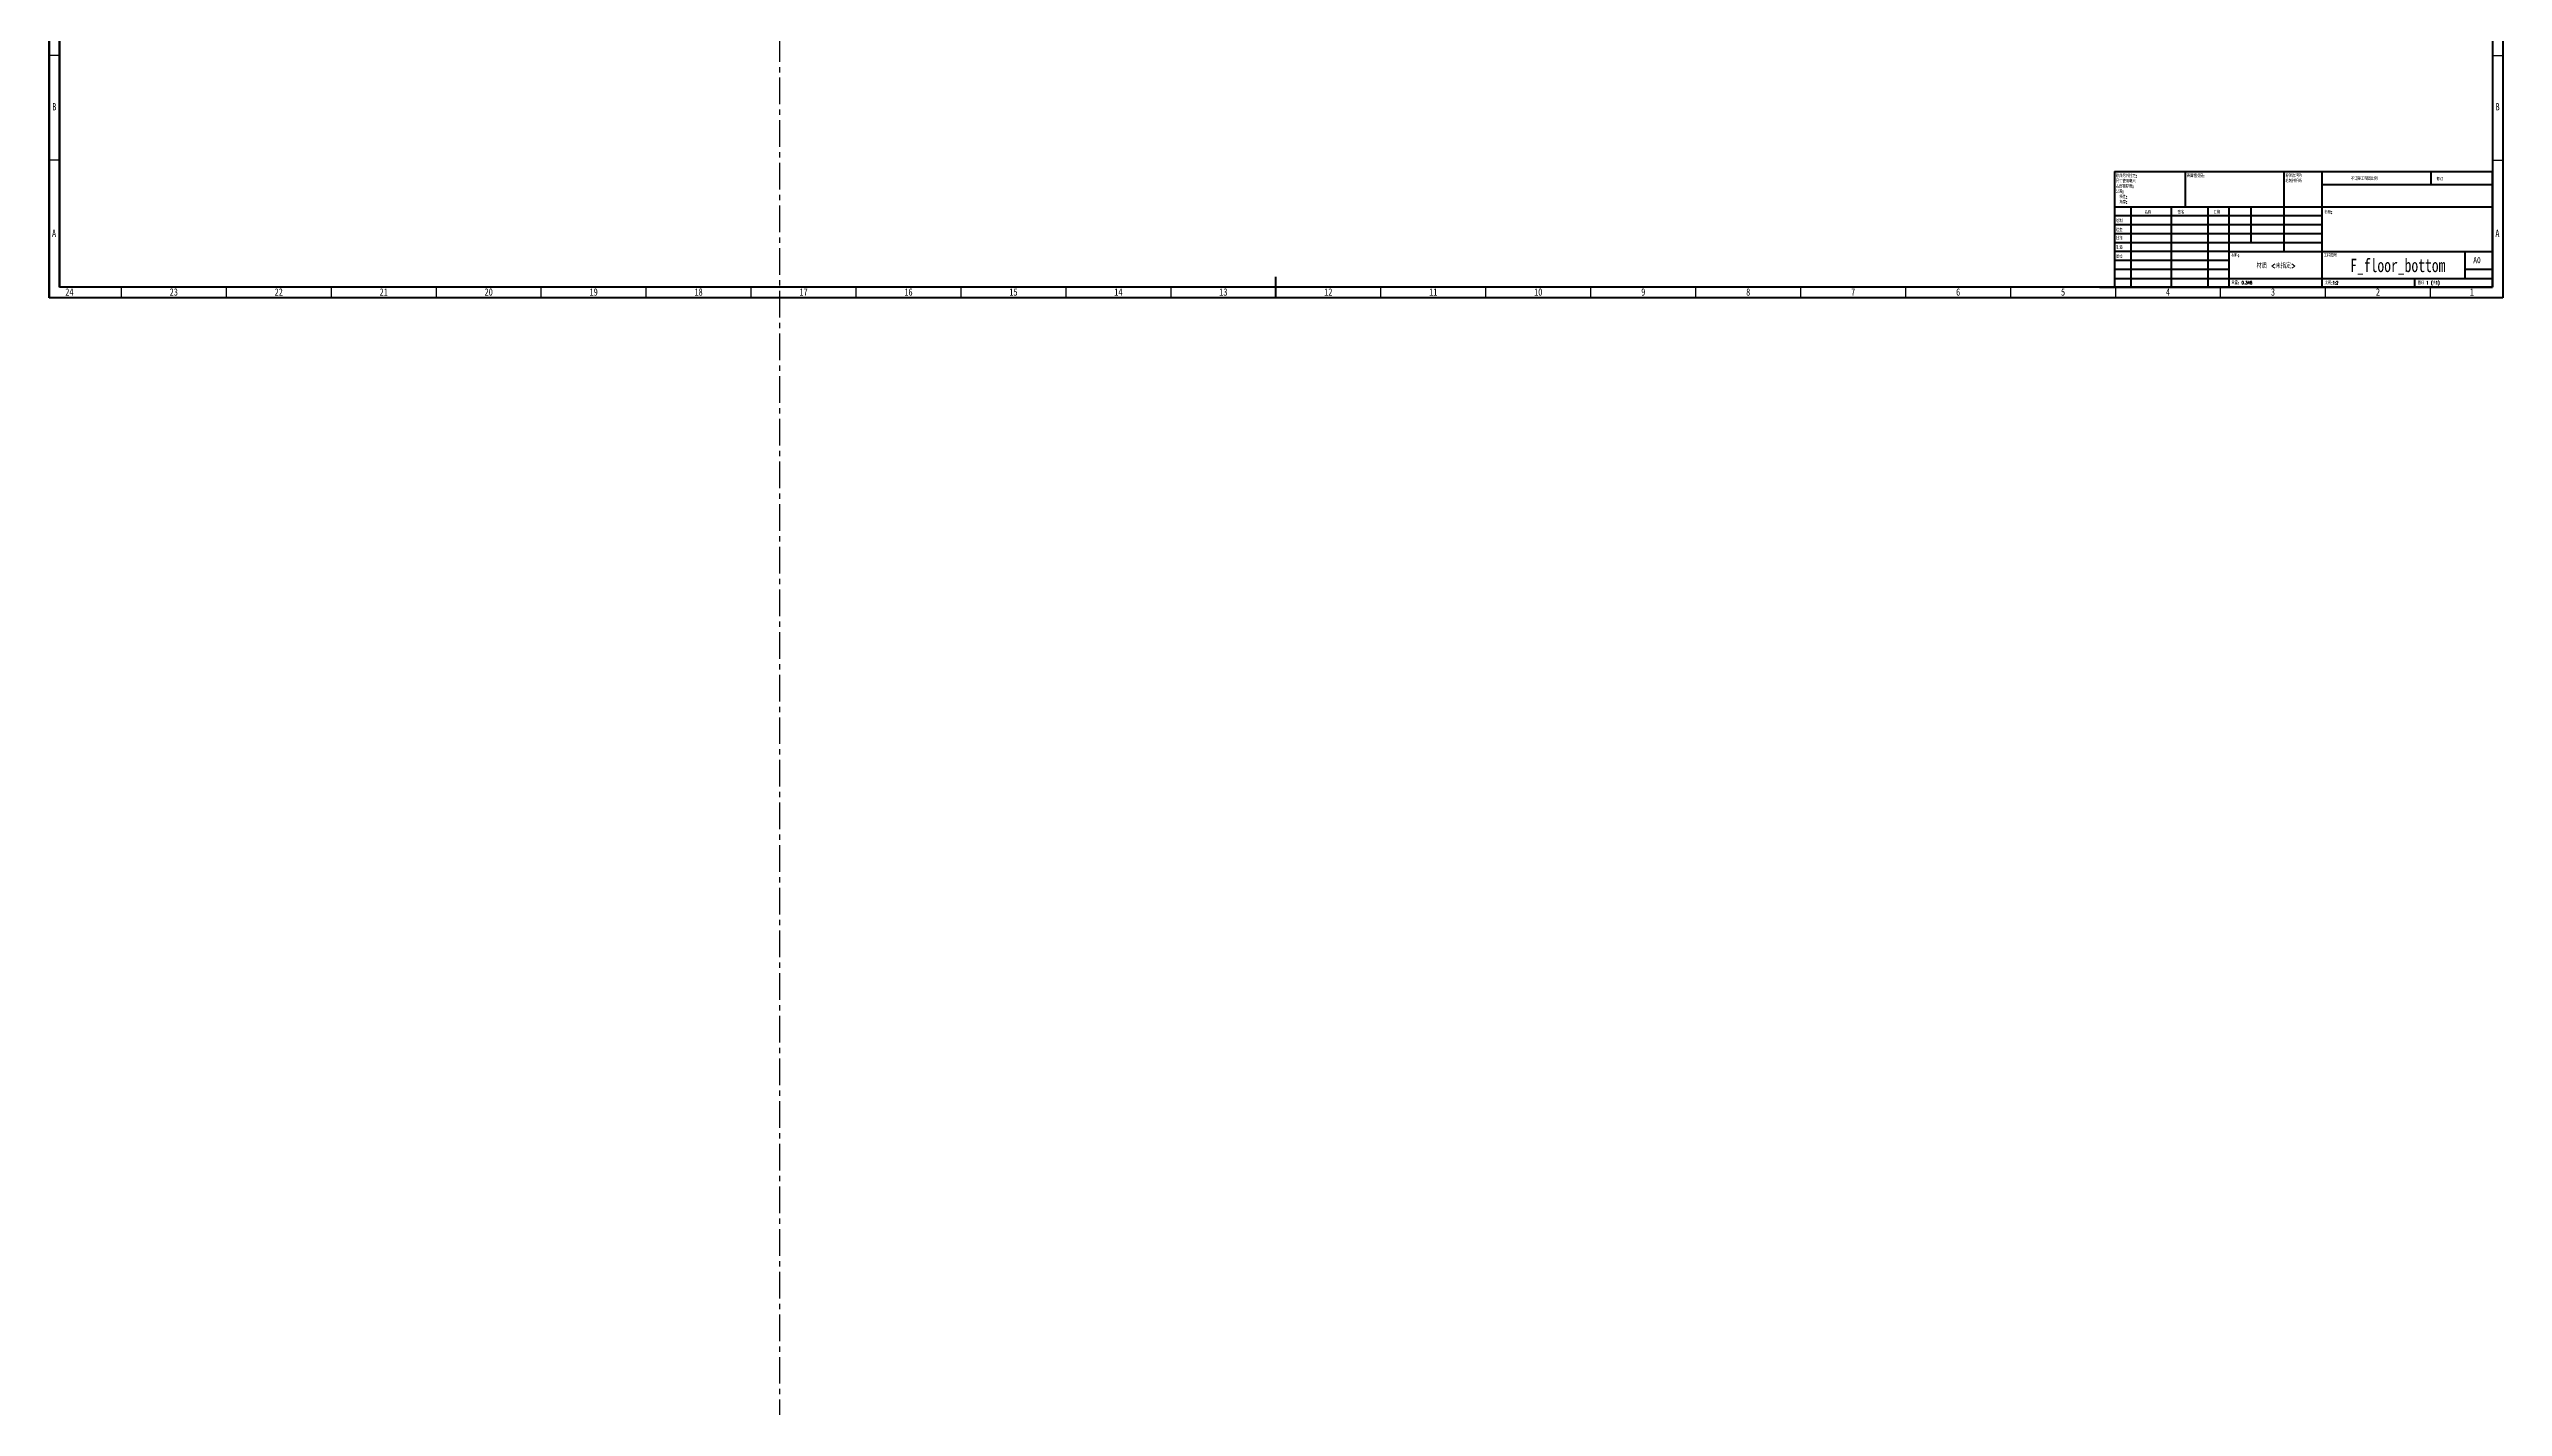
# Model space of a CAD drawing. Header units: millimetres. Extents: x 15 to 1184, y -11749 to 12670.
# Drawn here: x 15 to 1184, y -524 to 124 of the extents above; entities that cross this region are included whole.
import ezdxf

# ---------------------------------------------------------------- set-up
doc = ezdxf.new("R2010")
doc.units = ezdxf.units.MM
doc.linetypes.add('CENTERX2', pattern=[20.32, 12.7, -2.54, 2.54, -2.54])
doc.styles.add('SLDTEXTSTYLE0', font='TXT', dxfattribs={"width": 0.75})
doc.styles.add('SLDTEXTSTYLE1', font='TXT', dxfattribs={"width": 0.75, "bigfont": 'bigfont'})
doc.styles.add('SLDTEXTSTYLE2', font='TXT', dxfattribs={"width": 0.694444, "bigfont": 'bigfont'})

# ---------------------------------------------------------------- blocks, each defined once
blk = doc.blocks.new('SW_NOTE_0')
at = {"color": 0, "linetype": 'Continuous', "lineweight": 0, "char_height": 1.5, "attachment_point": 1, "style": 'SLDTEXTSTYLE1'}
for s, insert in [('\\M+18F9C\\M+194F1另\\M+18A4F\\M+18E77\\M+192E8:', (0, 1.9)), ('\\M+18EDA\\M+190A1\\M+18E67\\M+19770\\M+19F7C\\M+195C4', (0, -0.6)), ('\\M+1955C\\M+196CA\\M+19165糙\\M+19378:', (0, -3.1)), ('\\M+18CF6\\M+18DB7:', (0, -5.6)), ('线\\M+190AB:', (1.7, -8.1)), ('\\M+18A70\\M+19378:', (1.7, -10.6))]:
    blk.add_mtext(s, dxfattribs=dict(at, insert=insert))
blk = doc.blocks.new('SW_NOTE_1')
at = {"color": 0, "linetype": 'Continuous', "lineweight": 0, "char_height": 1.5, "attachment_point": 1, "style": 'SLDTEXTSTYLE1'}
for s, insert in [('\\M+18FAB锐边\\M+190B4\\M+18F9C', (0, 1.9)), ('\\M+196D1\\M+18E68\\M+19BF3\\M+190DC\\M+19266', (0, -0.6))]:
    blk.add_mtext(s, dxfattribs=dict(at, insert=insert))

msp = doc.modelspace()

# ---------------------------------------------------------------- linework, layer by layer
at = {"color": 7, "linetype": 'CENTERX2'}
msp.add_line((363.17226, -11749.37186), (363.17226, 12669.86869), dxfattribs=at)
at = {"color": 7, "linetype": 'Continuous', "lineweight": 60}
for p, q in [((15, 5), (15, 836)), ((15, 836), (15, 5)), ((20, 10), (20, 831)), ((20, 831), (20, 10)), ((1179, 831), (1179, 10)), ((1184, 836), (1184, 5)), ((1179, 10), (1179, 65.25)), ((1179, 65.25), (1179, 10)), ((599.5, 5), (599.5, 15)), ((1184, 5), (15, 5)), ((1179, 10), (20, 10)), ((991.8, 10), (1179, 10))]:
    msp.add_line(p, q, dxfattribs=at)
at = {"color": 7, "linetype": 'Continuous', "lineweight": 30}
for p, q in [((20, 120.5), (15, 120.5)), ((1179, 120.5), (1184, 120.5)), ((20, 70.5), (15, 70.5)), ((1179, 70.5), (1184, 70.5)), ((49.5, 5), (49.5, 10)), ((99.5, 5), (99.5, 10)), ((149.5, 5), (149.5, 10)), ((199.5, 5), (199.5, 10)), ((249.5, 5), (249.5, 10)), ((299.5, 5), (299.5, 10)), ((349.5, 5), (349.5, 10)), ((399.5, 5), (399.5, 10)), ((449.5, 5), (449.5, 10)), ((499.5, 5), (499.5, 10)), ((549.5, 5), (549.5, 10)), ((649.5, 5), (649.5, 10)), ((699.5, 5), (699.5, 10)), ((749.5, 5), (749.5, 10)), ((799.5, 5), (799.5, 10)), ((849.5, 5), (849.5, 10)), ((899.5, 5), (899.5, 10)), ((949.5, 5), (949.5, 10)), ((999.6, 5), (999.6, 10)), ((1049.5, 5), (1049.5, 10)), ((1099.5, 5), (1099.5, 10)), ((1149.5, 5), (1149.5, 10))]:
    msp.add_line(p, q, dxfattribs=at)
at = {"color": 7, "linetype": 'Continuous', "lineweight": 40}
for p, q in [((999, 65.25), (1179, 65.25)), ((999, 65.25), (999, 10)), ((1032.8, 48.25), (1032.8, 65.25)), ((1079.6, 65.25), (1079.6, 27)), ((1097.8, 65.25), (1097.8, 10)), ((1179, 58.875), (1097.8, 58.875)), ((1149.8, 58.875), (1149.8, 65.25)), ((1179, 48.25), (999, 48.25)), ((1006.8, 48.25), (1006.8, 10)), ((1025.99095, 48.25), (1025.99095, 10)), ((1043.39893, 48.25), (1043.39893, 10)), ((1053.6, 10), (1053.6, 48.25)), ((1064, 31.25), (1064, 48.25)), ((1097.8, 44), (999, 44)), ((1097.8, 39.75), (999, 39.75)), ((1097.8, 35.5), (999, 35.5)), ((1097.8, 31.25), (999, 31.25)), ((1053.6, 27), (999, 27)), ((1053.6, 27), (1179, 27)), ((1166, 14.25), (1166, 27)), ((1053.6, 22.74993), (999, 22.74993)), ((1053.6, 18.5), (999, 18.5)), ((999, 14.25), (1179, 14.25)), ((1142, 10), (1142, 14.25)), ((1179, 18.5), (1166, 18.5))]:
    msp.add_line(p, q, dxfattribs=at)

# ---------------------------------------------------------------- block references
at = {"color": 7, "linetype": 'Continuous', "lineweight": 0}
for name, p in [('SW_NOTE_0', (999.59367, 61.98737)), ('SW_NOTE_1', (1080.30922, 62.06949))]:
    msp.add_blockref(name, p, dxfattribs=at)

# ---------------------------------------------------------------- texts
for s, insert, char_height, attachment_point, style in [('B', (17.47326, 97.76654), 3.5, 2, 'SLDTEXTSTYLE0'), ('B', (1181.47326, 97.76654), 3.5, 2, 'SLDTEXTSTYLE0'), ('\\M+1955C\\M+196CA\\M+19165糙\\M+19378:', (1033.37129, 63.91927), 1.5, 1, 'SLDTEXTSTYLE1'), ('\\M+19573调\\M+190AE\\M+18D48\\M+192F6图\\M+194E4\\M+197E1', (1111.61464, 62.53299), 1.5, 1, 'SLDTEXTSTYLE1'), ('\\M+18F43订', (1152.32758, 62.33491), 1.5, 1, 'SLDTEXTSTYLE1'), ('A', (17.36024, 37.45953), 3.5, 2, 'SLDTEXTSTYLE0'), ('检查', (999.62358, 38.15441), 1.5, 1, 'SLDTEXTSTYLE1'), ('绘\\M+190A7', (999.68467, 42.42971), 1.5, 1, 'SLDTEXTSTYLE1'), ('\\M+196BC\\M+18FCC', (1013.32224, 46.50148), 1.5, 1, 'SLDTEXTSTYLE1'), ('签\\M+196BC', (1029.03359, 46.56176), 1.5, 1, 'SLDTEXTSTYLE1'), ('\\M+193FA\\M+18AFA', (1046.2147, 46.57618), 1.5, 1, 'SLDTEXTSTYLE1'), ('标题:', (1098.95619, 46.57618), 1.5, 1, 'SLDTEXTSTYLE1'), ('A', (1181.36024, 37.45953), 3.5, 2, 'SLDTEXTSTYLE0'), ('\\M+194E1\\M+18F79', (999.62163, 34.17683), 1.5, 1, 'SLDTEXTSTYLE1'), ('验检', (999.67686, 25.34965), 1.5, 1, 'SLDTEXTSTYLE1'), ('\\M+190A7\\M+191A2', (999.68219, 29.7337), 1.5, 1, 'SLDTEXTSTYLE1'), ('\\M+18DDE\\M+197BF:', (1054.64586, 25.98606), 1.5, 1, 'SLDTEXTSTYLE1'), ('\\M+18D48\\M+192F6图\\M+18D86', (1098.62865, 25.98606), 1.5, 1, 'SLDTEXTSTYLE1'), ('F_floor_bottom', (1133.92873, 23.60691), 6.35, 2, 'SLDTEXTSTYLE0'), ('A0', (1169.87116, 24.40639), 2.910417, 1, 'SLDTEXTSTYLE0'), ('\\M+18F64\\M+197CA: 0.346', (1054.61781, 12.94931), 1.4986, 1, 'SLDTEXTSTYLE1'), ('\\M+18DDE质 <\\M+196A2\\M+18E77\\M+192E8>', (1075.9665, 21.48557), 2.38125, 2, 'SLDTEXTSTYLE1'), ('\\M+194E4\\M+197E1:1:2', (1099.07397, 12.90009), 1.5, 1, 'SLDTEXTSTYLE1'), ('图纸 1 (\\M+18BA41)', (1143.47829, 12.90009), 1.5, 1, 'SLDTEXTSTYLE2'), ('24', (24.67951, 9.51654), 3.5, 2, 'SLDTEXTSTYLE0'), ('23', (74.42951, 9.51654), 3.5, 2, 'SLDTEXTSTYLE0'), ('22', (124.42951, 9.51654), 3.5, 2, 'SLDTEXTSTYLE0'), ('21', (174.42951, 9.51654), 3.5, 2, 'SLDTEXTSTYLE0'), ('20', (224.42951, 9.51654), 3.5, 2, 'SLDTEXTSTYLE0'), ('19', (274.42951, 9.51654), 3.5, 2, 'SLDTEXTSTYLE0'), ('18', (324.42951, 9.51654), 3.5, 2, 'SLDTEXTSTYLE0'), ('17', (374.42951, 9.51654), 3.5, 2, 'SLDTEXTSTYLE0'), ('16', (424.42951, 9.51654), 3.5, 2, 'SLDTEXTSTYLE0'), ('15', (474.42951, 9.51654), 3.5, 2, 'SLDTEXTSTYLE0'), ('14', (524.42951, 9.51654), 3.5, 2, 'SLDTEXTSTYLE0'), ('13', (574.42951, 9.51654), 3.5, 2, 'SLDTEXTSTYLE0'), ('12', (624.42951, 9.51654), 3.5, 2, 'SLDTEXTSTYLE0'), ('11', (674.42951, 9.51654), 3.5, 2, 'SLDTEXTSTYLE0'), ('10', (724.42951, 9.51654), 3.5, 2, 'SLDTEXTSTYLE0'), ('9', (774.46476, 9.51654), 3.5, 2, 'SLDTEXTSTYLE0'), ('8', (824.46476, 9.51654), 3.5, 2, 'SLDTEXTSTYLE0'), ('7', (874.46476, 9.51654), 3.5, 2, 'SLDTEXTSTYLE0'), ('6', (924.46476, 9.51654), 3.5, 2, 'SLDTEXTSTYLE0'), ('5', (974.46476, 9.51654), 3.5, 2, 'SLDTEXTSTYLE0'), ('4', (1024.46476, 9.51654), 3.5, 2, 'SLDTEXTSTYLE0'), ('3', (1074.46476, 9.51654), 3.5, 2, 'SLDTEXTSTYLE0'), ('2', (1124.46476, 9.51654), 3.5, 2, 'SLDTEXTSTYLE0'), ('1', (1169.21476, 9.51654), 3.5, 2, 'SLDTEXTSTYLE0')]:
    msp.add_mtext(s, dxfattribs=dict(at, insert=insert, char_height=char_height, attachment_point=attachment_point, style=style))

doc.saveas('drawing.dxf')
